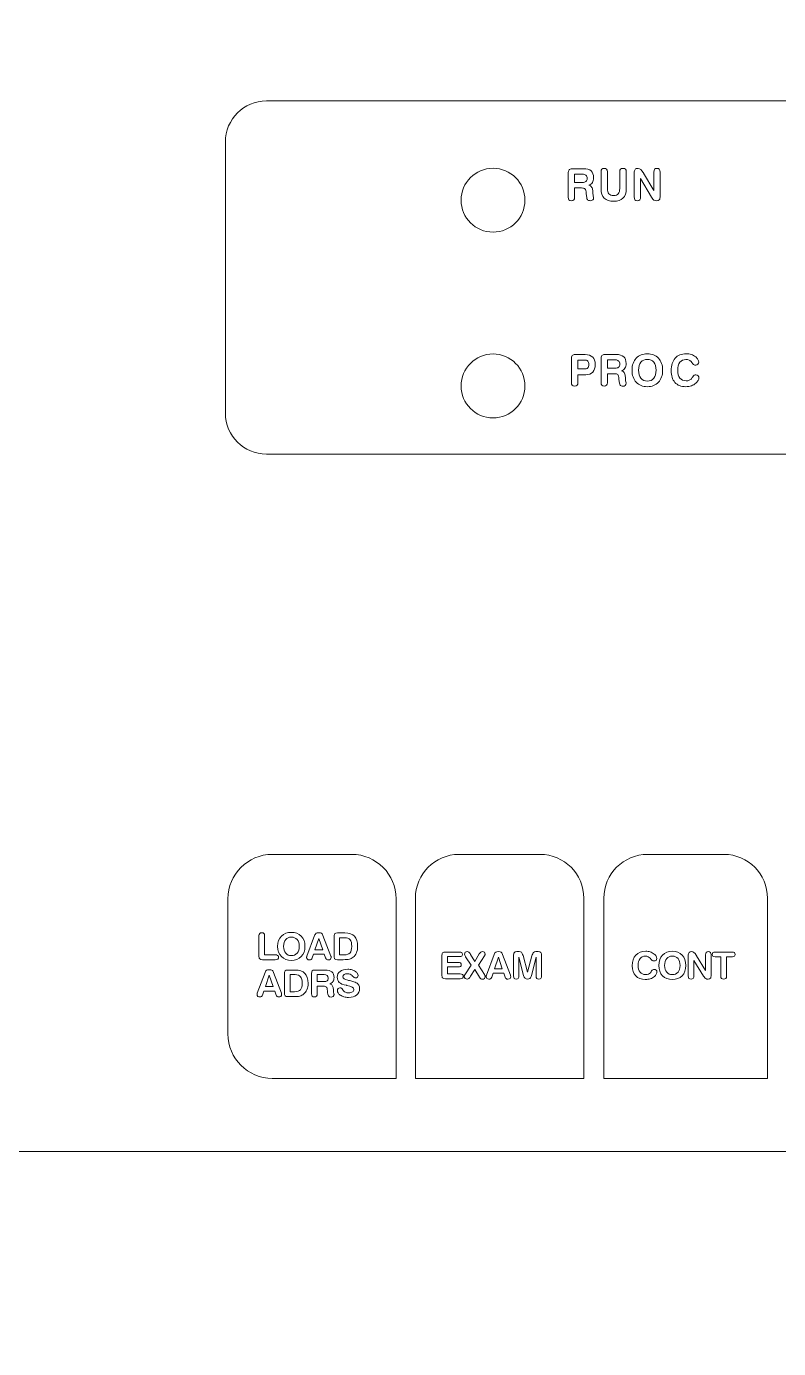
# Model space of a CAD drawing. Extents: x 727 to 1193, y 439 to 641.
# Drawn here: x 1031.7 to 1089, y 439.4 to 540 of the extents above; entities that cross this region are included whole.
import ezdxf

# ---------------------------------------------------------------- set-up
doc = ezdxf.new("R2010")
doc.units = 0
doc.header["$MEASUREMENT"] = 0
doc.layers.add('Layer 1 copy', color=7, linetype='Continuous', lineweight=0)

msp = doc.modelspace()

# ---------------------------------------------------------------- linework, layer by layer
at = {"layer": 'Layer 1 copy', "color": 5, "lineweight": 0}
for points in [[(727.46, 439.41), (745.09, 439.41), (745.09, 454.41), (1174.83, 454.41), (1174.83, 439.41), (1192.54, 439.41), (1192.54, 618.5), (1170.33, 640.59), (749.22, 640.59), (727.46, 618.82)], [(1053.98, 470.62), (1053.68, 469.76), (1054.27, 469.76)], [(1067.65, 469.18), (1067.35, 468.31), (1067.94, 468.31)], [(1050.2, 467.81), (1049.91, 466.95), (1050.5, 466.95)]]:
    msp.add_lwpolyline(points, close=True, dxfattribs=at)
at = {"layer": 'Layer 1 copy', "color": 7, "lineweight": 0}
msp.add_lwpolyline([(727.46, 439.41), (745.09, 439.41), (745.09, 454.41), (1174.83, 454.41), (1174.83, 439.41), (1192.54, 439.41), (1192.54, 618.5), (1170.33, 640.59), (749.22, 640.59), (727.46, 618.82)], close=True, dxfattribs=at)
for centre in [(1067.24, 526.78), (1067.24, 512.65)]:
    msp.add_circle(centre, 2.43, dxfattribs=at)
at = {"layer": 'Layer 1 copy', "color": 5, "lineweight": 0}
for points, knots in [([(1155.79, 507.46), (1155.79, 507.46), (1049.99, 507.46), (1049.99, 507.46), (1048.26, 507.46), (1046.86, 508.86), (1046.86, 510.58), (1046.86, 510.58), (1046.86, 531.21), (1046.86, 531.21), (1046.86, 532.94), (1048.26, 534.34), (1049.99, 534.34), (1049.99, 534.34), (1155.79, 534.34), (1155.79, 534.34), (1157.52, 534.34), (1158.92, 532.94), (1158.92, 531.21), (1158.92, 531.21), (1158.92, 510.58), (1158.92, 510.58), (1158.92, 508.86), (1157.52, 507.46), (1155.79, 507.46)], [0, 0, 0, 0, 1, 1, 1, 2, 2, 2, 3, 3, 3, 4, 4, 4, 5, 5, 5, 6, 6, 6, 7, 7, 7, 8, 8, 8, 8]), ([(1073.45, 527), (1073.45, 526.92), (1073.43, 526.85), (1073.39, 526.81), (1073.35, 526.76), (1073.29, 526.74), (1073.21, 526.74), (1073.12, 526.74), (1073.06, 526.76), (1073.02, 526.81), (1072.98, 526.85), (1072.96, 526.92), (1072.96, 527), (1072.96, 527), (1072.96, 528.79), (1072.96, 528.79), (1072.96, 528.94), (1072.98, 529.04), (1073.03, 529.09), (1073.07, 529.15), (1073.15, 529.17), (1073.26, 529.17), (1073.26, 529.17), (1074.12, 529.17), (1074.12, 529.17), (1074.38, 529.17), (1074.58, 529.12), (1074.71, 529.01), (1074.83, 528.89), (1074.89, 528.72), (1074.89, 528.49), (1074.89, 528.34), (1074.86, 528.22), (1074.8, 528.12), (1074.74, 528.03), (1074.65, 527.96), (1074.54, 527.92), (1074.63, 527.9), (1074.69, 527.84), (1074.74, 527.78), (1074.79, 527.71), (1074.82, 527.63), (1074.83, 527.52), (1074.83, 527.48), (1074.83, 527.42), (1074.84, 527.35), (1074.84, 527.27), (1074.84, 527.22), (1074.85, 527.2), (1074.85, 527.17), (1074.86, 527.13), (1074.87, 527.08), (1074.89, 527.02), (1074.89, 526.98), (1074.89, 526.96), (1074.89, 526.89), (1074.87, 526.84), (1074.83, 526.8), (1074.78, 526.76), (1074.72, 526.74), (1074.64, 526.74), (1074.54, 526.74), (1074.47, 526.77), (1074.42, 526.83), (1074.38, 526.89), (1074.35, 527.04), (1074.33, 527.28), (1074.32, 527.47), (1074.29, 527.6), (1074.24, 527.64), (1074.19, 527.68), (1074.1, 527.71), (1073.98, 527.71), (1073.98, 527.71), (1073.45, 527.71), (1073.45, 527.71), (1073.45, 527.71), (1073.45, 527), (1073.45, 527)], [0, 0, 0, 0, 1, 1, 1, 2, 2, 2, 3, 3, 3, 4, 4, 4, 5, 5, 5, 6, 6, 6, 7, 7, 7, 8, 8, 8, 9, 9, 9, 10, 10, 10, 11, 11, 11, 12, 12, 12, 13, 13, 13, 14, 14, 14, 15, 15, 15, 16, 16, 16, 17, 17, 17, 18, 18, 18, 19, 19, 19, 20, 20, 20, 21, 21, 21, 22, 22, 22, 23, 23, 23, 24, 24, 24, 25, 25, 25, 26, 26, 26, 26]), ([(1075.46, 528.94), (1075.46, 529.03), (1075.48, 529.09), (1075.52, 529.14), (1075.56, 529.18), (1075.62, 529.2), (1075.7, 529.2), (1075.79, 529.2), (1075.85, 529.18), (1075.89, 529.14), (1075.93, 529.09), (1075.96, 529.03), (1075.96, 528.94), (1075.96, 528.94), (1075.96, 527.67), (1075.96, 527.67), (1075.96, 527.49), (1075.99, 527.35), (1076.06, 527.27), (1076.14, 527.18), (1076.26, 527.14), (1076.42, 527.14), (1076.58, 527.14), (1076.7, 527.18), (1076.77, 527.27), (1076.85, 527.35), (1076.88, 527.49), (1076.88, 527.67), (1076.88, 527.67), (1076.88, 528.94), (1076.88, 528.94), (1076.88, 529.03), (1076.9, 529.09), (1076.94, 529.14), (1076.99, 529.18), (1077.05, 529.2), (1077.13, 529.2), (1077.21, 529.2), (1077.27, 529.18), (1077.32, 529.14), (1077.36, 529.09), (1077.38, 529.03), (1077.38, 528.94), (1077.38, 528.94), (1077.38, 527.62), (1077.38, 527.62), (1077.38, 527.33), (1077.3, 527.1), (1077.13, 526.94), (1076.97, 526.78), (1076.73, 526.7), (1076.42, 526.7), (1076.11, 526.7), (1075.87, 526.78), (1075.7, 526.94), (1075.54, 527.1), (1075.46, 527.33), (1075.46, 527.62), (1075.46, 527.62), (1075.46, 528.94), (1075.46, 528.94)], [0, 0, 0, 0, 1, 1, 1, 2, 2, 2, 3, 3, 3, 4, 4, 4, 5, 5, 5, 6, 6, 6, 7, 7, 7, 8, 8, 8, 9, 9, 9, 10, 10, 10, 11, 11, 11, 12, 12, 12, 13, 13, 13, 14, 14, 14, 15, 15, 15, 16, 16, 16, 17, 17, 17, 18, 18, 18, 19, 19, 19, 20, 20, 20, 20]), ([(1078.47, 527.04), (1078.47, 526.94), (1078.45, 526.87), (1078.41, 526.81), (1078.37, 526.77), (1078.31, 526.74), (1078.23, 526.74), (1078.14, 526.74), (1078.08, 526.77), (1078.04, 526.81), (1078.01, 526.86), (1077.99, 526.93), (1077.99, 527.04), (1077.99, 527.04), (1077.99, 528.83), (1077.99, 528.83), (1077.99, 528.97), (1078.01, 529.07), (1078.05, 529.12), (1078.1, 529.18), (1078.17, 529.2), (1078.29, 529.2), (1078.42, 529.2), (1078.55, 529.09), (1078.67, 528.88), (1078.69, 528.86), (1078.69, 528.85), (1078.7, 528.83), (1078.7, 528.83), (1079.48, 527.52), (1079.48, 527.52), (1079.48, 527.52), (1079.48, 528.91), (1079.48, 528.91), (1079.48, 529.01), (1079.5, 529.08), (1079.54, 529.13), (1079.58, 529.18), (1079.64, 529.2), (1079.72, 529.2), (1079.81, 529.2), (1079.87, 529.18), (1079.9, 529.13), (1079.95, 529.08), (1079.96, 529.01), (1079.96, 528.91), (1079.96, 528.91), (1079.96, 527.11), (1079.96, 527.11), (1079.96, 526.97), (1079.94, 526.88), (1079.9, 526.82), (1079.86, 526.77), (1079.8, 526.74), (1079.7, 526.74), (1079.61, 526.74), (1079.54, 526.76), (1079.49, 526.79), (1079.44, 526.82), (1079.38, 526.89), (1079.31, 527.01), (1079.31, 527.01), (1078.47, 528.42), (1078.47, 528.42), (1078.47, 528.42), (1078.47, 527.04), (1078.47, 527.04)], [0, 0, 0, 0, 1, 1, 1, 2, 2, 2, 3, 3, 3, 4, 4, 4, 5, 5, 5, 6, 6, 6, 7, 7, 7, 8, 8, 8, 9, 9, 9, 10, 10, 10, 11, 11, 11, 12, 12, 12, 13, 13, 13, 14, 14, 14, 15, 15, 15, 16, 16, 16, 17, 17, 17, 18, 18, 18, 19, 19, 19, 20, 20, 20, 21, 21, 21, 22, 22, 22, 22]), ([(1073.45, 528.76), (1073.45, 528.76), (1073.45, 528.12), (1073.45, 528.12), (1073.45, 528.12), (1074.03, 528.12), (1074.03, 528.12), (1074.16, 528.12), (1074.25, 528.15), (1074.31, 528.2), (1074.37, 528.25), (1074.4, 528.33), (1074.4, 528.44), (1074.4, 528.55), (1074.37, 528.63), (1074.31, 528.68), (1074.25, 528.73), (1074.17, 528.76), (1074.06, 528.76), (1074.06, 528.76), (1073.45, 528.76), (1073.45, 528.76)], [0, 0, 0, 0, 1, 1, 1, 2, 2, 2, 3, 3, 3, 4, 4, 4, 5, 5, 5, 6, 6, 6, 7, 7, 7, 7]), ([(1073.7, 512.89), (1073.7, 512.8), (1073.68, 512.74), (1073.64, 512.7), (1073.6, 512.65), (1073.53, 512.63), (1073.45, 512.63), (1073.37, 512.63), (1073.31, 512.65), (1073.27, 512.7), (1073.23, 512.74), (1073.21, 512.8), (1073.21, 512.89), (1073.21, 512.89), (1073.21, 514.66), (1073.21, 514.66), (1073.21, 514.81), (1073.23, 514.9), (1073.27, 514.96), (1073.31, 515.01), (1073.39, 515.04), (1073.5, 515.04), (1073.5, 515.04), (1074.26, 515.04), (1074.26, 515.04), (1074.51, 515.04), (1074.7, 514.97), (1074.83, 514.84), (1074.96, 514.71), (1075.02, 514.52), (1075.02, 514.27), (1075.02, 514.02), (1074.96, 513.84), (1074.84, 513.7), (1074.71, 513.57), (1074.53, 513.5), (1074.3, 513.5), (1074.3, 513.5), (1073.7, 513.5), (1073.7, 513.5), (1073.7, 513.5), (1073.7, 512.89), (1073.7, 512.89)], [0, 0, 0, 0, 1, 1, 1, 2, 2, 2, 3, 3, 3, 4, 4, 4, 5, 5, 5, 6, 6, 6, 7, 7, 7, 8, 8, 8, 9, 9, 9, 10, 10, 10, 11, 11, 11, 12, 12, 12, 13, 13, 13, 14, 14, 14, 14]), ([(1075.95, 512.89), (1075.95, 512.8), (1075.93, 512.74), (1075.89, 512.7), (1075.85, 512.65), (1075.79, 512.63), (1075.7, 512.63), (1075.62, 512.63), (1075.56, 512.65), (1075.52, 512.7), (1075.48, 512.74), (1075.46, 512.8), (1075.46, 512.89), (1075.46, 512.89), (1075.46, 514.66), (1075.46, 514.66), (1075.46, 514.81), (1075.48, 514.9), (1075.52, 514.96), (1075.57, 515.01), (1075.64, 515.04), (1075.76, 515.04), (1075.76, 515.04), (1076.61, 515.04), (1076.61, 515.04), (1076.87, 515.04), (1077.06, 514.98), (1077.19, 514.87), (1077.31, 514.76), (1077.37, 514.59), (1077.37, 514.36), (1077.37, 514.22), (1077.34, 514.1), (1077.28, 514), (1077.22, 513.9), (1077.14, 513.84), (1077.02, 513.8), (1077.11, 513.77), (1077.18, 513.72), (1077.22, 513.66), (1077.27, 513.6), (1077.3, 513.51), (1077.31, 513.4), (1077.31, 513.36), (1077.32, 513.3), (1077.32, 513.23), (1077.32, 513.16), (1077.32, 513.11), (1077.33, 513.08), (1077.33, 513.05), (1077.34, 513.01), (1077.35, 512.96), (1077.37, 512.91), (1077.37, 512.87), (1077.37, 512.85), (1077.37, 512.78), (1077.35, 512.73), (1077.31, 512.69), (1077.26, 512.65), (1077.2, 512.63), (1077.13, 512.63), (1077.03, 512.63), (1076.95, 512.66), (1076.91, 512.72), (1076.87, 512.77), (1076.84, 512.92), (1076.82, 513.16), (1076.81, 513.36), (1076.78, 513.47), (1076.73, 513.52), (1076.68, 513.56), (1076.59, 513.58), (1076.47, 513.58), (1076.47, 513.58), (1075.95, 513.58), (1075.95, 513.58), (1075.95, 513.58), (1075.95, 512.89), (1075.95, 512.89)], [0, 0, 0, 0, 1, 1, 1, 2, 2, 2, 3, 3, 3, 4, 4, 4, 5, 5, 5, 6, 6, 6, 7, 7, 7, 8, 8, 8, 9, 9, 9, 10, 10, 10, 11, 11, 11, 12, 12, 12, 13, 13, 13, 14, 14, 14, 15, 15, 15, 16, 16, 16, 17, 17, 17, 18, 18, 18, 19, 19, 19, 20, 20, 20, 21, 21, 21, 22, 22, 22, 23, 23, 23, 24, 24, 24, 25, 25, 25, 26, 26, 26, 26]), ([(1078.14, 514.76), (1078.35, 514.99), (1078.63, 515.1), (1078.99, 515.1), (1079.34, 515.1), (1079.62, 514.99), (1079.83, 514.76), (1080.04, 514.53), (1080.15, 514.23), (1080.15, 513.85), (1080.15, 513.46), (1080.04, 513.16), (1079.83, 512.93), (1079.62, 512.71), (1079.34, 512.59), (1078.99, 512.59), (1078.63, 512.59), (1078.35, 512.71), (1078.14, 512.93), (1077.93, 513.16), (1077.82, 513.46), (1077.82, 513.85), (1077.82, 514.23), (1077.93, 514.54), (1078.14, 514.76)], [0, 0, 0, 0, 1, 1, 1, 2, 2, 2, 3, 3, 3, 4, 4, 4, 5, 5, 5, 6, 6, 6, 7, 7, 7, 8, 8, 8, 8]), ([(1080.8, 513.81), (1080.8, 514.22), (1080.9, 514.53), (1081.1, 514.76), (1081.3, 514.99), (1081.58, 515.1), (1081.94, 515.1), (1082.08, 515.1), (1082.21, 515.08), (1082.33, 515.04), (1082.45, 515), (1082.56, 514.94), (1082.67, 514.86), (1082.74, 514.8), (1082.8, 514.74), (1082.84, 514.67), (1082.89, 514.6), (1082.91, 514.54), (1082.91, 514.47), (1082.91, 514.4), (1082.89, 514.34), (1082.84, 514.3), (1082.8, 514.26), (1082.74, 514.24), (1082.67, 514.24), (1082.63, 514.24), (1082.6, 514.24), (1082.56, 514.26), (1082.52, 514.28), (1082.49, 514.3), (1082.45, 514.33), (1082.43, 514.35), (1082.41, 514.38), (1082.39, 514.41), (1082.37, 514.45), (1082.35, 514.47), (1082.34, 514.48), (1082.29, 514.54), (1082.23, 514.59), (1082.16, 514.62), (1082.09, 514.65), (1082.01, 514.66), (1081.92, 514.66), (1081.72, 514.66), (1081.57, 514.59), (1081.46, 514.45), (1081.35, 514.3), (1081.3, 514.1), (1081.3, 513.85), (1081.3, 513.59), (1081.35, 513.39), (1081.46, 513.25), (1081.57, 513.11), (1081.73, 513.04), (1081.94, 513.04), (1082.03, 513.04), (1082.11, 513.05), (1082.18, 513.08), (1082.25, 513.11), (1082.31, 513.15), (1082.36, 513.2), (1082.37, 513.22), (1082.39, 513.25), (1082.41, 513.28), (1082.43, 513.32), (1082.44, 513.34), (1082.45, 513.35), (1082.49, 513.4), (1082.53, 513.44), (1082.56, 513.46), (1082.6, 513.48), (1082.64, 513.49), (1082.68, 513.49), (1082.75, 513.49), (1082.8, 513.47), (1082.85, 513.42), (1082.89, 513.38), (1082.92, 513.33), (1082.92, 513.27), (1082.92, 513.21), (1082.89, 513.14), (1082.85, 513.07), (1082.81, 513), (1082.76, 512.93), (1082.69, 512.87), (1082.59, 512.78), (1082.47, 512.7), (1082.34, 512.66), (1082.22, 512.62), (1082.07, 512.59), (1081.91, 512.59), (1081.56, 512.59), (1081.29, 512.7), (1081.09, 512.92), (1080.9, 513.14), (1080.8, 513.43), (1080.8, 513.81)], [0, 0, 0, 0, 1, 1, 1, 2, 2, 2, 3, 3, 3, 4, 4, 4, 5, 5, 5, 6, 6, 6, 7, 7, 7, 8, 8, 8, 9, 9, 9, 10, 10, 10, 11, 11, 11, 12, 12, 12, 13, 13, 13, 14, 14, 14, 15, 15, 15, 16, 16, 16, 17, 17, 17, 18, 18, 18, 19, 19, 19, 20, 20, 20, 21, 21, 21, 22, 22, 22, 23, 23, 23, 24, 24, 24, 25, 25, 25, 26, 26, 26, 27, 27, 27, 28, 28, 28, 29, 29, 29, 30, 30, 30, 31, 31, 31, 32, 32, 32, 32]), ([(1073.7, 514.62), (1073.7, 514.62), (1073.7, 513.94), (1073.7, 513.94), (1073.7, 513.94), (1074.17, 513.94), (1074.17, 513.94), (1074.3, 513.94), (1074.39, 513.96), (1074.45, 514.02), (1074.51, 514.07), (1074.54, 514.16), (1074.54, 514.28), (1074.54, 514.39), (1074.51, 514.48), (1074.45, 514.54), (1074.39, 514.59), (1074.31, 514.62), (1074.2, 514.62), (1074.2, 514.62), (1073.7, 514.62), (1073.7, 514.62)], [0, 0, 0, 0, 1, 1, 1, 2, 2, 2, 3, 3, 3, 4, 4, 4, 5, 5, 5, 6, 6, 6, 7, 7, 7, 7]), ([(1075.95, 514.63), (1075.95, 514.63), (1075.95, 514), (1075.95, 514), (1075.95, 514), (1076.52, 514), (1076.52, 514), (1076.65, 514), (1076.74, 514.02), (1076.8, 514.07), (1076.86, 514.12), (1076.89, 514.2), (1076.89, 514.31), (1076.89, 514.42), (1076.86, 514.49), (1076.8, 514.54), (1076.74, 514.6), (1076.66, 514.63), (1076.55, 514.63), (1076.55, 514.63), (1075.95, 514.63), (1075.95, 514.63)], [0, 0, 0, 0, 1, 1, 1, 2, 2, 2, 3, 3, 3, 4, 4, 4, 5, 5, 5, 6, 6, 6, 7, 7, 7, 7]), ([(1079.48, 514.45), (1079.36, 514.6), (1079.2, 514.67), (1078.99, 514.67), (1078.78, 514.67), (1078.61, 514.6), (1078.5, 514.46), (1078.38, 514.31), (1078.32, 514.11), (1078.32, 513.85), (1078.32, 513.58), (1078.38, 513.38), (1078.5, 513.24), (1078.61, 513.09), (1078.78, 513.02), (1078.99, 513.02), (1079.2, 513.02), (1079.36, 513.09), (1079.48, 513.24), (1079.6, 513.38), (1079.65, 513.58), (1079.65, 513.85), (1079.65, 514.11), (1079.6, 514.31), (1079.48, 514.45)], [0, 0, 0, 0, 1, 1, 1, 2, 2, 2, 3, 3, 3, 4, 4, 4, 5, 5, 5, 6, 6, 6, 7, 7, 7, 8, 8, 8, 8]), ([(1059.86, 459.97), (1059.86, 459.97), (1050.43, 459.97), (1050.43, 459.97), (1048.56, 459.97), (1047.05, 461.49), (1047.05, 463.35), (1047.05, 463.35), (1047.05, 473.63), (1047.05, 473.63), (1047.05, 475.49), (1048.56, 477.01), (1050.43, 477.01), (1050.43, 477.01), (1056.48, 477.01), (1056.48, 477.01), (1058.35, 477.01), (1059.86, 475.49), (1059.86, 473.63), (1059.86, 473.63), (1059.86, 459.97), (1059.86, 459.97)], [0, 0, 0, 0, 1, 1, 1, 2, 2, 2, 3, 3, 3, 4, 4, 4, 5, 5, 5, 6, 6, 6, 7, 7, 7, 7]), ([(1074.15, 459.97), (1074.15, 459.97), (1061.33, 459.97), (1061.33, 459.97), (1061.33, 459.97), (1061.33, 473.68), (1061.33, 473.68), (1061.33, 475.52), (1062.82, 477.01), (1064.65, 477.01), (1064.65, 477.01), (1070.82, 477.01), (1070.82, 477.01), (1072.66, 477.01), (1074.15, 475.52), (1074.15, 473.68), (1074.15, 473.68), (1074.15, 459.97), (1074.15, 459.97)], [0, 0, 0, 0, 1, 1, 1, 2, 2, 2, 3, 3, 3, 4, 4, 4, 5, 5, 5, 6, 6, 6, 6]), ([(1088.14, 459.97), (1088.14, 459.97), (1075.68, 459.97), (1075.68, 459.97), (1075.68, 459.97), (1075.68, 473.68), (1075.68, 473.68), (1075.68, 475.52), (1077.16, 477.01), (1079, 477.01), (1079, 477.01), (1084.82, 477.01), (1084.82, 477.01), (1086.65, 477.01), (1088.14, 475.52), (1088.14, 473.68), (1088.14, 473.68), (1088.14, 459.97), (1088.14, 459.97)], [0, 0, 0, 0, 1, 1, 1, 2, 2, 2, 3, 3, 3, 4, 4, 4, 5, 5, 5, 6, 6, 6, 6]), ([(1049.68, 469), (1049.58, 469), (1049.51, 469.02), (1049.47, 469.07), (1049.43, 469.11), (1049.41, 469.2), (1049.41, 469.32), (1049.41, 469.32), (1049.41, 470.83), (1049.41, 470.83), (1049.41, 470.9), (1049.43, 470.96), (1049.47, 470.99), (1049.5, 471.03), (1049.56, 471.05), (1049.63, 471.05), (1049.7, 471.05), (1049.76, 471.03), (1049.79, 471), (1049.83, 470.96), (1049.85, 470.91), (1049.85, 470.83), (1049.85, 470.83), (1049.85, 469.37), (1049.85, 469.37), (1049.85, 469.37), (1050.65, 469.37), (1050.65, 469.37), (1050.74, 469.37), (1050.8, 469.36), (1050.84, 469.33), (1050.89, 469.3), (1050.91, 469.25), (1050.91, 469.2), (1050.91, 469.13), (1050.89, 469.08), (1050.85, 469.05), (1050.81, 469.02), (1050.74, 469), (1050.65, 469), (1050.65, 469), (1049.68, 469), (1049.68, 469)], [0, 0, 0, 0, 1, 1, 1, 2, 2, 2, 3, 3, 3, 4, 4, 4, 5, 5, 5, 6, 6, 6, 7, 7, 7, 8, 8, 8, 9, 9, 9, 10, 10, 10, 11, 11, 11, 12, 12, 12, 13, 13, 13, 14, 14, 14, 14]), ([(1051.12, 470.79), (1051.31, 470.98), (1051.56, 471.08), (1051.88, 471.08), (1052.2, 471.08), (1052.45, 470.98), (1052.64, 470.79), (1052.83, 470.6), (1052.92, 470.34), (1052.92, 470.01), (1052.92, 469.69), (1052.83, 469.43), (1052.64, 469.24), (1052.45, 469.04), (1052.2, 468.95), (1051.88, 468.95), (1051.56, 468.95), (1051.31, 469.04), (1051.12, 469.23), (1050.94, 469.43), (1050.84, 469.69), (1050.84, 470.01), (1050.84, 470.34), (1050.94, 470.6), (1051.12, 470.79)], [0, 0, 0, 0, 1, 1, 1, 2, 2, 2, 3, 3, 3, 4, 4, 4, 5, 5, 5, 6, 6, 6, 7, 7, 7, 8, 8, 8, 8]), ([(1053.47, 469.13), (1053.45, 469.08), (1053.42, 469.04), (1053.39, 469.02), (1053.35, 468.99), (1053.31, 468.98), (1053.25, 468.98), (1053.19, 468.98), (1053.14, 468.99), (1053.1, 469.03), (1053.06, 469.06), (1053.04, 469.11), (1053.04, 469.16), (1053.04, 469.18), (1053.05, 469.2), (1053.05, 469.22), (1053.05, 469.23), (1053.06, 469.25), (1053.07, 469.27), (1053.07, 469.27), (1053.65, 470.84), (1053.65, 470.84), (1053.69, 470.93), (1053.73, 470.99), (1053.77, 471.01), (1053.81, 471.04), (1053.88, 471.05), (1053.98, 471.05), (1054.07, 471.05), (1054.14, 471.04), (1054.18, 471.02), (1054.22, 470.99), (1054.26, 470.94), (1054.29, 470.84), (1054.29, 470.84), (1054.89, 469.27), (1054.89, 469.27), (1054.9, 469.25), (1054.91, 469.23), (1054.91, 469.22), (1054.91, 469.2), (1054.91, 469.18), (1054.91, 469.16), (1054.91, 469.11), (1054.89, 469.06), (1054.86, 469.03), (1054.82, 468.99), (1054.76, 468.98), (1054.7, 468.98), (1054.65, 468.98), (1054.6, 468.99), (1054.57, 469.02), (1054.53, 469.04), (1054.51, 469.08), (1054.49, 469.13), (1054.49, 469.13), (1054.39, 469.42), (1054.39, 469.42), (1054.39, 469.42), (1053.57, 469.42), (1053.57, 469.42), (1053.57, 469.42), (1053.47, 469.13), (1053.47, 469.13)], [0, 0, 0, 0, 1, 1, 1, 2, 2, 2, 3, 3, 3, 4, 4, 4, 5, 5, 5, 6, 6, 6, 7, 7, 7, 8, 8, 8, 9, 9, 9, 10, 10, 10, 11, 11, 11, 12, 12, 12, 13, 13, 13, 14, 14, 14, 15, 15, 15, 16, 16, 16, 17, 17, 17, 18, 18, 18, 19, 19, 19, 20, 20, 20, 21, 21, 21, 21]), ([(1055.39, 469), (1055.29, 469), (1055.22, 469.02), (1055.18, 469.07), (1055.15, 469.11), (1055.13, 469.2), (1055.13, 469.32), (1055.13, 469.32), (1055.13, 470.71), (1055.13, 470.71), (1055.13, 470.83), (1055.15, 470.91), (1055.18, 470.96), (1055.22, 471.01), (1055.29, 471.03), (1055.39, 471.03), (1055.39, 471.03), (1055.96, 471.03), (1055.96, 471.03), (1056.29, 471.03), (1056.53, 470.94), (1056.69, 470.78), (1056.85, 470.61), (1056.93, 470.35), (1056.93, 470.01), (1056.93, 469.83), (1056.9, 469.66), (1056.84, 469.52), (1056.78, 469.38), (1056.7, 469.27), (1056.58, 469.18), (1056.5, 469.12), (1056.4, 469.07), (1056.3, 469.04), (1056.19, 469.02), (1056.04, 469), (1055.84, 469), (1055.84, 469), (1055.39, 469), (1055.39, 469)], [0, 0, 0, 0, 1, 1, 1, 2, 2, 2, 3, 3, 3, 4, 4, 4, 5, 5, 5, 6, 6, 6, 7, 7, 7, 8, 8, 8, 9, 9, 9, 10, 10, 10, 11, 11, 11, 12, 12, 12, 13, 13, 13, 13]), ([(1052.32, 470.53), (1052.22, 470.66), (1052.07, 470.71), (1051.88, 470.71), (1051.7, 470.71), (1051.55, 470.66), (1051.45, 470.53), (1051.34, 470.41), (1051.29, 470.24), (1051.29, 470.01), (1051.29, 469.79), (1051.34, 469.62), (1051.45, 469.49), (1051.55, 469.37), (1051.7, 469.31), (1051.88, 469.31), (1052.07, 469.31), (1052.22, 469.37), (1052.32, 469.49), (1052.43, 469.62), (1052.48, 469.79), (1052.48, 470.01), (1052.48, 470.24), (1052.43, 470.41), (1052.32, 470.53)], [0, 0, 0, 0, 1, 1, 1, 2, 2, 2, 3, 3, 3, 4, 4, 4, 5, 5, 5, 6, 6, 6, 7, 7, 7, 8, 8, 8, 8]), ([(1055.55, 470.67), (1055.55, 470.67), (1055.55, 469.37), (1055.55, 469.37), (1055.55, 469.37), (1055.91, 469.37), (1055.91, 469.37), (1056.11, 469.37), (1056.26, 469.42), (1056.35, 469.52), (1056.44, 469.62), (1056.48, 469.78), (1056.48, 470.01), (1056.48, 470.24), (1056.44, 470.41), (1056.36, 470.51), (1056.27, 470.62), (1056.14, 470.67), (1055.96, 470.67), (1055.96, 470.67), (1055.55, 470.67), (1055.55, 470.67)], [0, 0, 0, 0, 1, 1, 1, 2, 2, 2, 3, 3, 3, 4, 4, 4, 5, 5, 5, 6, 6, 6, 7, 7, 7, 7]), ([(1064.73, 467.92), (1064.81, 467.92), (1064.87, 467.9), (1064.91, 467.87), (1064.95, 467.84), (1064.97, 467.8), (1064.97, 467.74), (1064.97, 467.67), (1064.95, 467.63), (1064.91, 467.6), (1064.87, 467.56), (1064.81, 467.55), (1064.73, 467.55), (1064.73, 467.55), (1063.61, 467.55), (1063.61, 467.55), (1063.51, 467.55), (1063.44, 467.57), (1063.4, 467.61), (1063.36, 467.66), (1063.35, 467.74), (1063.35, 467.86), (1063.35, 467.86), (1063.35, 469.27), (1063.35, 469.27), (1063.35, 469.39), (1063.36, 469.47), (1063.4, 469.52), (1063.44, 469.56), (1063.51, 469.58), (1063.61, 469.58), (1063.61, 469.58), (1064.68, 469.58), (1064.68, 469.58), (1064.75, 469.58), (1064.81, 469.57), (1064.85, 469.54), (1064.89, 469.51), (1064.91, 469.46), (1064.91, 469.41), (1064.91, 469.35), (1064.89, 469.3), (1064.85, 469.27), (1064.81, 469.25), (1064.75, 469.23), (1064.68, 469.23), (1064.68, 469.23), (1063.78, 469.23), (1063.78, 469.23), (1063.78, 469.23), (1063.78, 468.79), (1063.78, 468.79), (1063.78, 468.79), (1064.59, 468.79), (1064.59, 468.79), (1064.66, 468.79), (1064.72, 468.78), (1064.76, 468.75), (1064.8, 468.72), (1064.82, 468.68), (1064.82, 468.62), (1064.82, 468.56), (1064.8, 468.52), (1064.76, 468.49), (1064.72, 468.46), (1064.66, 468.45), (1064.59, 468.45), (1064.59, 468.45), (1063.78, 468.45), (1063.78, 468.45), (1063.78, 468.45), (1063.78, 467.92), (1063.78, 467.92), (1063.78, 467.92), (1064.73, 467.92), (1064.73, 467.92)], [0, 0, 0, 0, 1, 1, 1, 2, 2, 2, 3, 3, 3, 4, 4, 4, 5, 5, 5, 6, 6, 6, 7, 7, 7, 8, 8, 8, 9, 9, 9, 10, 10, 10, 11, 11, 11, 12, 12, 12, 13, 13, 13, 14, 14, 14, 15, 15, 15, 16, 16, 16, 17, 17, 17, 18, 18, 18, 19, 19, 19, 20, 20, 20, 21, 21, 21, 22, 22, 22, 23, 23, 23, 24, 24, 24, 25, 25, 25, 25]), ([(1065.15, 469.22), (1065.15, 469.22), (1065.15, 469.22), (1065.14, 469.23), (1065.09, 469.3), (1065.07, 469.37), (1065.07, 469.43), (1065.07, 469.48), (1065.09, 469.53), (1065.12, 469.56), (1065.16, 469.59), (1065.21, 469.61), (1065.28, 469.61), (1065.32, 469.61), (1065.36, 469.6), (1065.39, 469.57), (1065.42, 469.55), (1065.47, 469.49), (1065.53, 469.4), (1065.53, 469.4), (1065.85, 468.87), (1065.85, 468.87), (1065.85, 468.87), (1066.19, 469.44), (1066.19, 469.44), (1066.23, 469.51), (1066.27, 469.56), (1066.3, 469.58), (1066.33, 469.6), (1066.37, 469.61), (1066.42, 469.61), (1066.49, 469.61), (1066.54, 469.59), (1066.58, 469.56), (1066.61, 469.53), (1066.63, 469.49), (1066.63, 469.43), (1066.63, 469.41), (1066.63, 469.39), (1066.62, 469.36), (1066.61, 469.34), (1066.6, 469.31), (1066.58, 469.28), (1066.58, 469.28), (1066.12, 468.59), (1066.12, 468.59), (1066.12, 468.59), (1066.58, 467.87), (1066.58, 467.87), (1066.6, 467.83), (1066.61, 467.8), (1066.62, 467.77), (1066.63, 467.75), (1066.63, 467.73), (1066.63, 467.7), (1066.63, 467.65), (1066.62, 467.6), (1066.58, 467.57), (1066.54, 467.53), (1066.5, 467.52), (1066.44, 467.52), (1066.39, 467.52), (1066.35, 467.53), (1066.31, 467.55), (1066.28, 467.58), (1066.24, 467.61), (1066.2, 467.67), (1066.2, 467.67), (1065.85, 468.25), (1065.85, 468.25), (1065.85, 468.25), (1065.53, 467.74), (1065.53, 467.74), (1065.53, 467.74), (1065.53, 467.74), (1065.53, 467.74), (1065.44, 467.6), (1065.36, 467.52), (1065.27, 467.52), (1065.21, 467.52), (1065.16, 467.54), (1065.11, 467.58), (1065.07, 467.61), (1065.05, 467.66), (1065.05, 467.72), (1065.05, 467.74), (1065.05, 467.76), (1065.06, 467.78), (1065.07, 467.8), (1065.08, 467.82), (1065.09, 467.84), (1065.09, 467.84), (1065.57, 468.59), (1065.57, 468.59), (1065.57, 468.59), (1065.15, 469.22), (1065.15, 469.22), (1065.15, 469.22), (1065.15, 469.22), (1065.15, 469.22)], [0, 0, 0, 0, 1, 1, 1, 2, 2, 2, 3, 3, 3, 4, 4, 4, 5, 5, 5, 6, 6, 6, 7, 7, 7, 8, 8, 8, 9, 9, 9, 10, 10, 10, 11, 11, 11, 12, 12, 12, 13, 13, 13, 14, 14, 14, 15, 15, 15, 16, 16, 16, 17, 17, 17, 18, 18, 18, 19, 19, 19, 20, 20, 20, 21, 21, 21, 22, 22, 22, 23, 23, 23, 24, 24, 24, 25, 25, 25, 26, 26, 26, 27, 27, 27, 28, 28, 28, 29, 29, 29, 30, 30, 30, 31, 31, 31, 32, 32, 32, 33, 33, 33, 33]), ([(1067.14, 467.67), (1067.12, 467.62), (1067.1, 467.58), (1067.06, 467.56), (1067.03, 467.53), (1066.98, 467.52), (1066.93, 467.52), (1066.86, 467.52), (1066.81, 467.54), (1066.77, 467.57), (1066.74, 467.6), (1066.72, 467.65), (1066.72, 467.7), (1066.72, 467.72), (1066.72, 467.74), (1066.72, 467.76), (1066.72, 467.78), (1066.73, 467.79), (1066.74, 467.81), (1066.74, 467.81), (1067.33, 469.4), (1067.33, 469.4), (1067.36, 469.49), (1067.4, 469.55), (1067.44, 469.57), (1067.48, 469.6), (1067.55, 469.61), (1067.65, 469.61), (1067.74, 469.61), (1067.81, 469.6), (1067.85, 469.57), (1067.89, 469.55), (1067.93, 469.49), (1067.97, 469.4), (1067.97, 469.4), (1068.56, 467.81), (1068.56, 467.81), (1068.57, 467.79), (1068.58, 467.78), (1068.58, 467.76), (1068.58, 467.74), (1068.59, 467.72), (1068.59, 467.7), (1068.59, 467.65), (1068.57, 467.61), (1068.53, 467.57), (1068.49, 467.54), (1068.44, 467.52), (1068.37, 467.52), (1068.32, 467.52), (1068.27, 467.53), (1068.24, 467.56), (1068.21, 467.58), (1068.18, 467.62), (1068.16, 467.67), (1068.16, 467.67), (1068.06, 467.97), (1068.06, 467.97), (1068.06, 467.97), (1067.24, 467.97), (1067.24, 467.97), (1067.24, 467.97), (1067.14, 467.67), (1067.14, 467.67), (1067.14, 467.67), (1067.14, 467.67), (1067.14, 467.67)], [0, 0, 0, 0, 1, 1, 1, 2, 2, 2, 3, 3, 3, 4, 4, 4, 5, 5, 5, 6, 6, 6, 7, 7, 7, 8, 8, 8, 9, 9, 9, 10, 10, 10, 11, 11, 11, 12, 12, 12, 13, 13, 13, 14, 14, 14, 15, 15, 15, 16, 16, 16, 17, 17, 17, 18, 18, 18, 19, 19, 19, 20, 20, 20, 21, 21, 21, 22, 22, 22, 22]), ([(1069.21, 467.77), (1069.21, 467.69), (1069.19, 467.62), (1069.16, 467.58), (1069.12, 467.54), (1069.07, 467.52), (1069, 467.52), (1068.93, 467.52), (1068.88, 467.54), (1068.85, 467.58), (1068.81, 467.62), (1068.8, 467.68), (1068.8, 467.77), (1068.8, 467.77), (1068.8, 469.29), (1068.8, 469.29), (1068.8, 469.42), (1068.82, 469.5), (1068.86, 469.55), (1068.89, 469.59), (1068.96, 469.61), (1069.06, 469.61), (1069.06, 469.61), (1069.22, 469.61), (1069.22, 469.61), (1069.3, 469.61), (1069.37, 469.6), (1069.4, 469.57), (1069.44, 469.53), (1069.48, 469.45), (1069.52, 469.31), (1069.52, 469.31), (1069.87, 468.04), (1069.87, 468.04), (1069.87, 468.04), (1070.2, 469.29), (1070.2, 469.29), (1070.24, 469.42), (1070.28, 469.51), (1070.32, 469.55), (1070.36, 469.59), (1070.41, 469.61), (1070.49, 469.61), (1070.49, 469.61), (1070.67, 469.61), (1070.67, 469.61), (1070.77, 469.61), (1070.84, 469.59), (1070.88, 469.55), (1070.91, 469.5), (1070.93, 469.41), (1070.93, 469.29), (1070.93, 469.29), (1070.93, 467.77), (1070.93, 467.77), (1070.93, 467.69), (1070.92, 467.62), (1070.88, 467.58), (1070.85, 467.54), (1070.8, 467.52), (1070.73, 467.52), (1070.66, 467.52), (1070.6, 467.54), (1070.57, 467.58), (1070.54, 467.62), (1070.52, 467.68), (1070.52, 467.77), (1070.52, 467.77), (1070.52, 469.19), (1070.52, 469.19), (1070.52, 469.19), (1070.16, 467.8), (1070.16, 467.8), (1070.13, 467.7), (1070.09, 467.63), (1070.05, 467.58), (1070.01, 467.54), (1069.95, 467.52), (1069.87, 467.52), (1069.79, 467.52), (1069.73, 467.54), (1069.68, 467.58), (1069.64, 467.63), (1069.6, 467.7), (1069.57, 467.8), (1069.57, 467.8), (1069.21, 469.19), (1069.21, 469.19), (1069.21, 469.19), (1069.21, 467.77), (1069.21, 467.77)], [0, 0, 0, 0, 1, 1, 1, 2, 2, 2, 3, 3, 3, 4, 4, 4, 5, 5, 5, 6, 6, 6, 7, 7, 7, 8, 8, 8, 9, 9, 9, 10, 10, 10, 11, 11, 11, 12, 12, 12, 13, 13, 13, 14, 14, 14, 15, 15, 15, 16, 16, 16, 17, 17, 17, 18, 18, 18, 19, 19, 19, 20, 20, 20, 21, 21, 21, 22, 22, 22, 23, 23, 23, 24, 24, 24, 25, 25, 25, 26, 26, 26, 27, 27, 27, 28, 28, 28, 29, 29, 29, 30, 30, 30, 30]), ([(1077.84, 468.53), (1077.84, 468.88), (1077.93, 469.15), (1078.11, 469.35), (1078.29, 469.54), (1078.54, 469.64), (1078.86, 469.64), (1078.98, 469.64), (1079.1, 469.62), (1079.2, 469.59), (1079.31, 469.56), (1079.41, 469.5), (1079.51, 469.43), (1079.57, 469.39), (1079.62, 469.33), (1079.66, 469.27), (1079.69, 469.21), (1079.71, 469.15), (1079.71, 469.1), (1079.71, 469.04), (1079.69, 468.99), (1079.66, 468.95), (1079.62, 468.92), (1079.57, 468.9), (1079.51, 468.9), (1079.47, 468.9), (1079.44, 468.91), (1079.41, 468.92), (1079.38, 468.93), (1079.34, 468.95), (1079.31, 468.98), (1079.3, 469), (1079.28, 469.02), (1079.26, 469.05), (1079.24, 469.08), (1079.22, 469.1), (1079.21, 469.11), (1079.17, 469.16), (1079.11, 469.2), (1079.05, 469.22), (1078.99, 469.25), (1078.92, 469.27), (1078.83, 469.27), (1078.66, 469.27), (1078.53, 469.2), (1078.43, 469.08), (1078.33, 468.95), (1078.28, 468.78), (1078.28, 468.57), (1078.28, 468.34), (1078.33, 468.17), (1078.43, 468.05), (1078.53, 467.93), (1078.67, 467.87), (1078.85, 467.87), (1078.93, 467.87), (1079.01, 467.88), (1079.07, 467.9), (1079.13, 467.93), (1079.19, 467.97), (1079.23, 468.01), (1079.24, 468.03), (1079.26, 468.05), (1079.28, 468.08), (1079.29, 468.11), (1079.3, 468.13), (1079.31, 468.14), (1079.35, 468.18), (1079.38, 468.21), (1079.41, 468.23), (1079.44, 468.25), (1079.48, 468.26), (1079.51, 468.26), (1079.57, 468.26), (1079.62, 468.24), (1079.66, 468.2), (1079.7, 468.16), (1079.72, 468.12), (1079.72, 468.07), (1079.72, 468.02), (1079.71, 467.96), (1079.67, 467.9), (1079.63, 467.83), (1079.59, 467.78), (1079.53, 467.73), (1079.43, 467.65), (1079.33, 467.58), (1079.21, 467.55), (1079.1, 467.51), (1078.98, 467.49), (1078.83, 467.49), (1078.52, 467.49), (1078.28, 467.58), (1078.1, 467.77), (1077.93, 467.95), (1077.84, 468.21), (1077.84, 468.53)], [0, 0, 0, 0, 1, 1, 1, 2, 2, 2, 3, 3, 3, 4, 4, 4, 5, 5, 5, 6, 6, 6, 7, 7, 7, 8, 8, 8, 9, 9, 9, 10, 10, 10, 11, 11, 11, 12, 12, 12, 13, 13, 13, 14, 14, 14, 15, 15, 15, 16, 16, 16, 17, 17, 17, 18, 18, 18, 19, 19, 19, 20, 20, 20, 21, 21, 21, 22, 22, 22, 23, 23, 23, 24, 24, 24, 25, 25, 25, 26, 26, 26, 27, 27, 27, 28, 28, 28, 29, 29, 29, 30, 30, 30, 31, 31, 31, 32, 32, 32, 32]), ([(1080.14, 469.35), (1080.32, 469.54), (1080.57, 469.64), (1080.89, 469.64), (1081.2, 469.64), (1081.46, 469.54), (1081.64, 469.35), (1081.83, 469.15), (1081.92, 468.89), (1081.92, 468.56), (1081.92, 468.23), (1081.83, 467.97), (1081.64, 467.78), (1081.46, 467.59), (1081.2, 467.49), (1080.89, 467.49), (1080.57, 467.49), (1080.32, 467.58), (1080.14, 467.78), (1079.95, 467.97), (1079.86, 468.23), (1079.86, 468.56), (1079.86, 468.89), (1079.95, 469.15), (1080.14, 469.35)], [0, 0, 0, 0, 1, 1, 1, 2, 2, 2, 3, 3, 3, 4, 4, 4, 5, 5, 5, 6, 6, 6, 7, 7, 7, 8, 8, 8, 8]), ([(1081.33, 469.09), (1081.22, 469.21), (1081.08, 469.27), (1080.89, 469.27), (1080.7, 469.27), (1080.56, 469.21), (1080.46, 469.09), (1080.35, 468.96), (1080.3, 468.79), (1080.3, 468.56), (1080.3, 468.34), (1080.35, 468.16), (1080.46, 468.04), (1080.56, 467.92), (1080.7, 467.86), (1080.89, 467.86), (1081.08, 467.86), (1081.22, 467.92), (1081.33, 468.04), (1081.43, 468.16), (1081.48, 468.34), (1081.48, 468.56), (1081.48, 468.79), (1081.43, 468.96), (1081.33, 469.09)], [0, 0, 0, 0, 1, 1, 1, 2, 2, 2, 3, 3, 3, 4, 4, 4, 5, 5, 5, 6, 6, 6, 7, 7, 7, 8, 8, 8, 8]), ([(1082.53, 467.77), (1082.53, 467.69), (1082.51, 467.62), (1082.48, 467.58), (1082.44, 467.54), (1082.39, 467.52), (1082.32, 467.52), (1082.24, 467.52), (1082.19, 467.54), (1082.15, 467.58), (1082.12, 467.62), (1082.1, 467.68), (1082.1, 467.77), (1082.1, 467.77), (1082.1, 469.29), (1082.1, 469.29), (1082.1, 469.42), (1082.12, 469.5), (1082.16, 469.55), (1082.2, 469.59), (1082.27, 469.61), (1082.37, 469.61), (1082.48, 469.61), (1082.59, 469.52), (1082.71, 469.34), (1082.72, 469.32), (1082.73, 469.31), (1082.73, 469.3), (1082.73, 469.3), (1083.42, 468.18), (1083.42, 468.18), (1083.42, 468.18), (1083.42, 469.36), (1083.42, 469.36), (1083.42, 469.45), (1083.43, 469.51), (1083.47, 469.55), (1083.5, 469.59), (1083.56, 469.61), (1083.63, 469.61), (1083.7, 469.61), (1083.76, 469.59), (1083.79, 469.55), (1083.83, 469.51), (1083.84, 469.45), (1083.84, 469.36), (1083.84, 469.36), (1083.84, 467.83), (1083.84, 467.83), (1083.84, 467.72), (1083.83, 467.63), (1083.79, 467.59), (1083.76, 467.54), (1083.7, 467.52), (1083.61, 467.52), (1083.53, 467.52), (1083.47, 467.53), (1083.43, 467.56), (1083.38, 467.59), (1083.33, 467.65), (1083.27, 467.75), (1083.27, 467.75), (1082.53, 468.95), (1082.53, 468.95), (1082.53, 468.95), (1082.53, 467.77), (1082.53, 467.77)], [0, 0, 0, 0, 1, 1, 1, 2, 2, 2, 3, 3, 3, 4, 4, 4, 5, 5, 5, 6, 6, 6, 7, 7, 7, 8, 8, 8, 9, 9, 9, 10, 10, 10, 11, 11, 11, 12, 12, 12, 13, 13, 13, 14, 14, 14, 15, 15, 15, 16, 16, 16, 17, 17, 17, 18, 18, 18, 19, 19, 19, 20, 20, 20, 21, 21, 21, 22, 22, 22, 22]), ([(1084.14, 469.22), (1084.07, 469.22), (1084.02, 469.24), (1083.98, 469.27), (1083.94, 469.29), (1083.93, 469.34), (1083.93, 469.4), (1083.93, 469.46), (1083.95, 469.5), (1083.98, 469.54), (1084.02, 469.57), (1084.07, 469.58), (1084.14, 469.58), (1084.14, 469.58), (1085.46, 469.58), (1085.46, 469.58), (1085.53, 469.58), (1085.58, 469.57), (1085.62, 469.54), (1085.65, 469.5), (1085.67, 469.46), (1085.67, 469.4), (1085.67, 469.34), (1085.65, 469.29), (1085.62, 469.27), (1085.58, 469.24), (1085.53, 469.22), (1085.46, 469.22), (1085.46, 469.22), (1085.02, 469.22), (1085.02, 469.22), (1085.02, 469.22), (1085.02, 467.74), (1085.02, 467.74), (1085.02, 467.67), (1085, 467.61), (1084.96, 467.58), (1084.93, 467.54), (1084.87, 467.52), (1084.8, 467.52), (1084.73, 467.52), (1084.67, 467.54), (1084.64, 467.58), (1084.6, 467.61), (1084.58, 467.67), (1084.58, 467.74), (1084.58, 467.74), (1084.58, 469.22), (1084.58, 469.22), (1084.58, 469.22), (1084.14, 469.22), (1084.14, 469.22)], [0, 0, 0, 0, 1, 1, 1, 2, 2, 2, 3, 3, 3, 4, 4, 4, 5, 5, 5, 6, 6, 6, 7, 7, 7, 8, 8, 8, 9, 9, 9, 10, 10, 10, 11, 11, 11, 12, 12, 12, 13, 13, 13, 14, 14, 14, 15, 15, 15, 16, 16, 16, 17, 17, 17, 17]), ([(1049.69, 466.31), (1049.68, 466.26), (1049.65, 466.23), (1049.62, 466.2), (1049.58, 466.18), (1049.54, 466.17), (1049.48, 466.17), (1049.42, 466.17), (1049.37, 466.18), (1049.33, 466.21), (1049.29, 466.25), (1049.27, 466.29), (1049.27, 466.35), (1049.27, 466.37), (1049.27, 466.38), (1049.27, 466.4), (1049.28, 466.42), (1049.28, 466.44), (1049.29, 466.45), (1049.29, 466.45), (1049.88, 468.03), (1049.88, 468.03), (1049.91, 468.12), (1049.95, 468.18), (1049.99, 468.2), (1050.03, 468.23), (1050.1, 468.24), (1050.2, 468.24), (1050.29, 468.24), (1050.36, 468.23), (1050.4, 468.2), (1050.45, 468.18), (1050.48, 468.12), (1050.52, 468.03), (1050.52, 468.03), (1051.12, 466.45), (1051.12, 466.45), (1051.13, 466.44), (1051.13, 466.42), (1051.13, 466.4), (1051.14, 466.38), (1051.14, 466.37), (1051.14, 466.35), (1051.14, 466.29), (1051.12, 466.25), (1051.08, 466.21), (1051.04, 466.18), (1050.99, 466.17), (1050.93, 466.17), (1050.87, 466.17), (1050.83, 466.18), (1050.79, 466.2), (1050.76, 466.23), (1050.73, 466.26), (1050.72, 466.31), (1050.72, 466.31), (1050.62, 466.61), (1050.62, 466.61), (1050.62, 466.61), (1049.79, 466.61), (1049.79, 466.61), (1049.79, 466.61), (1049.69, 466.31), (1049.69, 466.31)], [0, 0, 0, 0, 1, 1, 1, 2, 2, 2, 3, 3, 3, 4, 4, 4, 5, 5, 5, 6, 6, 6, 7, 7, 7, 8, 8, 8, 9, 9, 9, 10, 10, 10, 11, 11, 11, 12, 12, 12, 13, 13, 13, 14, 14, 14, 15, 15, 15, 16, 16, 16, 17, 17, 17, 18, 18, 18, 19, 19, 19, 20, 20, 20, 21, 21, 21, 21]), ([(1051.62, 466.19), (1051.52, 466.19), (1051.45, 466.21), (1051.41, 466.26), (1051.37, 466.3), (1051.35, 466.39), (1051.35, 466.51), (1051.35, 466.51), (1051.35, 467.9), (1051.35, 467.9), (1051.35, 468.02), (1051.37, 468.1), (1051.41, 468.15), (1051.45, 468.19), (1051.52, 468.21), (1051.62, 468.21), (1051.62, 468.21), (1052.18, 468.21), (1052.18, 468.21), (1052.51, 468.21), (1052.76, 468.13), (1052.91, 467.96), (1053.07, 467.79), (1053.16, 467.54), (1053.16, 467.2), (1053.16, 467.02), (1053.12, 466.85), (1053.07, 466.71), (1053.01, 466.57), (1052.92, 466.46), (1052.81, 466.37), (1052.73, 466.31), (1052.63, 466.26), (1052.52, 466.23), (1052.41, 466.2), (1052.26, 466.19), (1052.07, 466.19), (1052.07, 466.19), (1051.62, 466.19), (1051.62, 466.19)], [0, 0, 0, 0, 1, 1, 1, 2, 2, 2, 3, 3, 3, 4, 4, 4, 5, 5, 5, 6, 6, 6, 7, 7, 7, 8, 8, 8, 9, 9, 9, 10, 10, 10, 11, 11, 11, 12, 12, 12, 13, 13, 13, 13]), ([(1051.78, 467.86), (1051.78, 467.86), (1051.78, 466.56), (1051.78, 466.56), (1051.78, 466.56), (1052.13, 466.56), (1052.13, 466.56), (1052.33, 466.56), (1052.48, 466.61), (1052.57, 466.71), (1052.66, 466.81), (1052.71, 466.97), (1052.71, 467.2), (1052.71, 467.42), (1052.67, 467.59), (1052.58, 467.7), (1052.5, 467.81), (1052.36, 467.86), (1052.18, 467.86), (1052.18, 467.86), (1051.78, 467.86), (1051.78, 467.86)], [0, 0, 0, 0, 1, 1, 1, 2, 2, 2, 3, 3, 3, 4, 4, 4, 5, 5, 5, 6, 6, 6, 7, 7, 7, 7]), ([(1053.85, 466.39), (1053.85, 466.31), (1053.83, 466.26), (1053.8, 466.22), (1053.76, 466.18), (1053.71, 466.17), (1053.63, 466.17), (1053.56, 466.17), (1053.51, 466.18), (1053.47, 466.22), (1053.43, 466.26), (1053.42, 466.31), (1053.42, 466.39), (1053.42, 466.39), (1053.42, 467.9), (1053.42, 467.9), (1053.42, 468.02), (1053.44, 468.1), (1053.47, 468.15), (1053.51, 468.19), (1053.58, 468.21), (1053.68, 468.21), (1053.68, 468.21), (1054.45, 468.21), (1054.45, 468.21), (1054.68, 468.21), (1054.85, 468.16), (1054.96, 468.07), (1055.07, 467.98), (1055.13, 467.83), (1055.13, 467.64), (1055.13, 467.52), (1055.1, 467.41), (1055.05, 467.33), (1054.99, 467.25), (1054.92, 467.19), (1054.81, 467.16), (1054.89, 467.14), (1054.95, 467.09), (1054.99, 467.04), (1055.04, 466.98), (1055.06, 466.91), (1055.07, 466.82), (1055.08, 466.78), (1055.08, 466.73), (1055.08, 466.68), (1055.08, 466.61), (1055.08, 466.57), (1055.09, 466.55), (1055.09, 466.53), (1055.1, 466.49), (1055.11, 466.44), (1055.12, 466.4), (1055.13, 466.37), (1055.13, 466.35), (1055.13, 466.29), (1055.11, 466.24), (1055.07, 466.21), (1055.03, 466.18), (1054.98, 466.16), (1054.91, 466.16), (1054.82, 466.16), (1054.75, 466.19), (1054.71, 466.24), (1054.67, 466.29), (1054.65, 466.42), (1054.63, 466.62), (1054.62, 466.78), (1054.59, 466.88), (1054.55, 466.92), (1054.51, 466.96), (1054.43, 466.98), (1054.32, 466.98), (1054.32, 466.98), (1053.85, 466.98), (1053.85, 466.98), (1053.85, 466.98), (1053.85, 466.39), (1053.85, 466.39)], [0, 0, 0, 0, 1, 1, 1, 2, 2, 2, 3, 3, 3, 4, 4, 4, 5, 5, 5, 6, 6, 6, 7, 7, 7, 8, 8, 8, 9, 9, 9, 10, 10, 10, 11, 11, 11, 12, 12, 12, 13, 13, 13, 14, 14, 14, 15, 15, 15, 16, 16, 16, 17, 17, 17, 18, 18, 18, 19, 19, 19, 20, 20, 20, 21, 21, 21, 22, 22, 22, 23, 23, 23, 24, 24, 24, 25, 25, 25, 26, 26, 26, 26]), ([(1053.85, 467.86), (1053.85, 467.86), (1053.85, 467.33), (1053.85, 467.33), (1053.85, 467.33), (1054.37, 467.33), (1054.37, 467.33), (1054.48, 467.33), (1054.56, 467.35), (1054.61, 467.39), (1054.67, 467.44), (1054.69, 467.5), (1054.69, 467.6), (1054.69, 467.68), (1054.67, 467.75), (1054.61, 467.8), (1054.56, 467.84), (1054.49, 467.86), (1054.39, 467.86), (1054.39, 467.86), (1053.85, 467.86), (1053.85, 467.86)], [0, 0, 0, 0, 1, 1, 1, 2, 2, 2, 3, 3, 3, 4, 4, 4, 5, 5, 5, 6, 6, 6, 7, 7, 7, 7]), ([(1056.96, 467.8), (1056.96, 467.75), (1056.94, 467.7), (1056.91, 467.67), (1056.88, 467.63), (1056.83, 467.62), (1056.77, 467.62), (1056.69, 467.62), (1056.62, 467.66), (1056.55, 467.75), (1056.53, 467.77), (1056.51, 467.79), (1056.51, 467.8), (1056.47, 467.84), (1056.42, 467.88), (1056.36, 467.9), (1056.31, 467.92), (1056.24, 467.93), (1056.16, 467.93), (1056.05, 467.93), (1055.96, 467.91), (1055.9, 467.86), (1055.83, 467.82), (1055.8, 467.76), (1055.8, 467.68), (1055.8, 467.58), (1055.92, 467.5), (1056.17, 467.44), (1056.22, 467.43), (1056.27, 467.42), (1056.3, 467.41), (1056.45, 467.37), (1056.56, 467.35), (1056.63, 467.32), (1056.71, 467.3), (1056.77, 467.28), (1056.82, 467.25), (1056.91, 467.21), (1056.97, 467.14), (1057.01, 467.07), (1057.06, 466.99), (1057.08, 466.89), (1057.08, 466.79), (1057.08, 466.58), (1057, 466.43), (1056.85, 466.31), (1056.7, 466.19), (1056.5, 466.13), (1056.24, 466.13), (1056.1, 466.13), (1055.99, 466.15), (1055.89, 466.18), (1055.79, 466.21), (1055.69, 466.25), (1055.59, 466.31), (1055.53, 466.36), (1055.48, 466.41), (1055.44, 466.47), (1055.41, 466.53), (1055.39, 466.59), (1055.39, 466.65), (1055.39, 466.71), (1055.4, 466.76), (1055.44, 466.8), (1055.48, 466.84), (1055.52, 466.86), (1055.58, 466.86), (1055.66, 466.86), (1055.73, 466.81), (1055.8, 466.71), (1055.82, 466.68), (1055.84, 466.65), (1055.86, 466.63), (1055.9, 466.58), (1055.95, 466.54), (1056.01, 466.52), (1056.08, 466.49), (1056.15, 466.48), (1056.24, 466.48), (1056.37, 466.48), (1056.47, 466.51), (1056.54, 466.55), (1056.61, 466.59), (1056.65, 466.66), (1056.65, 466.74), (1056.65, 466.87), (1056.47, 466.96), (1056.11, 467.04), (1056.11, 467.04), (1056.08, 467.05), (1056.08, 467.05), (1055.81, 467.11), (1055.62, 467.18), (1055.52, 467.27), (1055.43, 467.36), (1055.38, 467.49), (1055.38, 467.66), (1055.38, 467.85), (1055.45, 468), (1055.59, 468.11), (1055.73, 468.21), (1055.93, 468.27), (1056.18, 468.27), (1056.3, 468.27), (1056.41, 468.25), (1056.5, 468.23), (1056.6, 468.2), (1056.68, 468.16), (1056.76, 468.11), (1056.82, 468.07), (1056.87, 468.02), (1056.91, 467.97), (1056.94, 467.91), (1056.96, 467.85), (1056.96, 467.8)], [0, 0, 0, 0, 1, 1, 1, 2, 2, 2, 3, 3, 3, 4, 4, 4, 5, 5, 5, 6, 6, 6, 7, 7, 7, 8, 8, 8, 9, 9, 9, 10, 10, 10, 11, 11, 11, 12, 12, 12, 13, 13, 13, 14, 14, 14, 15, 15, 15, 16, 16, 16, 17, 17, 17, 18, 18, 18, 19, 19, 19, 20, 20, 20, 21, 21, 21, 22, 22, 22, 23, 23, 23, 24, 24, 24, 25, 25, 25, 26, 26, 26, 27, 27, 27, 28, 28, 28, 29, 29, 29, 30, 30, 30, 31, 31, 31, 32, 32, 32, 33, 33, 33, 34, 34, 34, 35, 35, 35, 36, 36, 36, 37, 37, 37, 38, 38, 38, 38])]:
    msp.add_open_spline(points, degree=3, knots=knots, dxfattribs=at)

doc.saveas('drawing.dxf')
